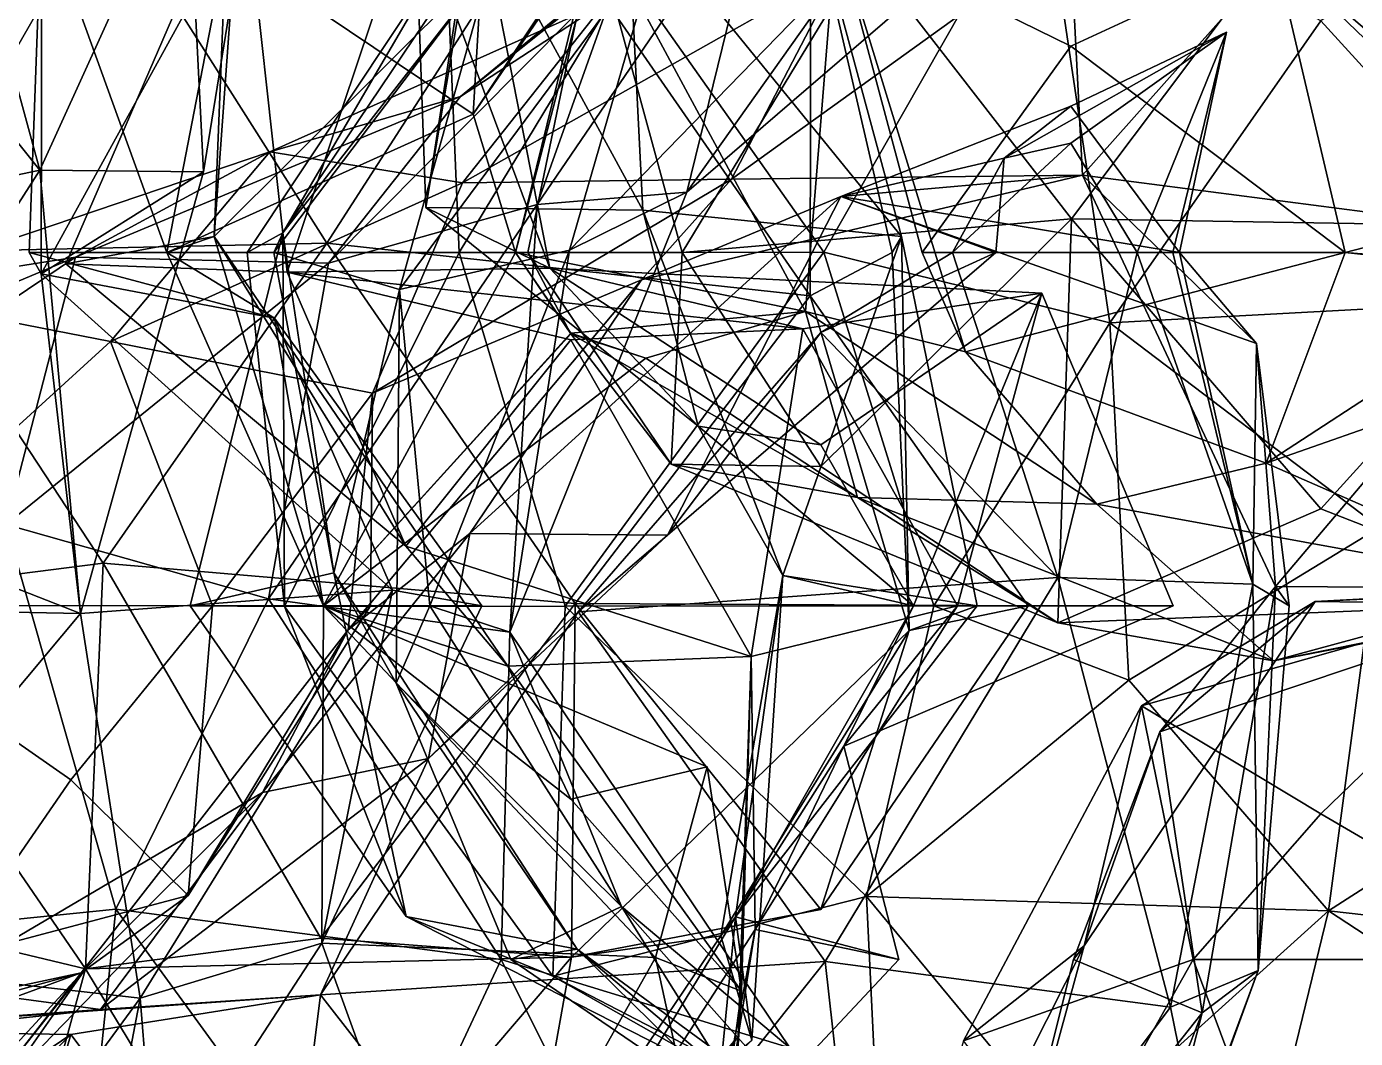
# Model space of a CAD drawing. Extents: x 290034 to 295698, y 4553723 to 4561693.
# Drawn here: x 294088.5 to 294155.5, y 4558582.2 to 4558633.2 of the extents above; entities that cross this region are included whole.
import ezdxf

# ---------------------------------------------------------------- set-up
doc = ezdxf.new("R2010")
doc.units = 0
doc.layers.add('Au_ppm_Pref_-_0_2', color=7, linetype='CONTINUOUS')

msp = doc.modelspace()

# ---------------------------------------------------------------- linework, layer by layer
at = {"layer": 'Au_ppm_Pref_-_0_2'}
for points in [[(294089.207, 4558625.971, 1945.982), (294085.188, 4558640.744, 1946.646), (294096.641, 4558642.314, 1943.936)], [(294097.453, 4558625.893, 1942.159), (294089.207, 4558625.971, 1945.982), (294096.641, 4558642.314, 1943.936)], [(294097.453, 4558625.893, 1942.159), (294096.641, 4558642.314, 1943.936), (294099.673, 4558639.651, 1937.327)], [(294111.904, 4558636.244, 1793.676), (294101.459, 4558622.821, 1787.561), (294114.592, 4558642.344, 1787.54)], [(294101.459, 4558622.821, 1787.561), (294109.699, 4558636.95, 1781.797), (294114.592, 4558642.344, 1787.54)], [(294099.378, 4558641.718, 1912.289), (294090.53, 4558621.261, 1912.195), (294098, 4558622.642, 1918.402)], [(294099.378, 4558641.718, 1912.289), (294101.68, 4558620.839, 1906.539), (294090.53, 4558621.261, 1912.195)], [(294099.378, 4558641.718, 1912.289), (294098, 4558622.642, 1918.402), (294115.062, 4558639.651, 1918.402)], [(294099.378, 4558641.718, 1912.289), (294107.987, 4558639.651, 1905.406), (294101.68, 4558620.839, 1906.539)], [(294153.768, 4558633.5, 1771.969), (294166.504, 4558619.54, 1772.186), (294166.024, 4558641.897, 1774.52)], [(294118.504, 4558636.164, 1824.12), (294124.666, 4558641.396, 1829.737), (294110.411, 4558629.695, 1829.312)], [(294117.746, 4558634.484, 1835.417), (294110.411, 4558629.695, 1829.312), (294124.666, 4558641.396, 1829.737)], [(294121.822, 4558624.871, 1811.494), (294125.811, 4558641.187, 1817.383), (294114.272, 4558624.239, 1817.414)], [(294125.811, 4558641.187, 1817.383), (294118.504, 4558636.164, 1824.12), (294114.272, 4558624.239, 1817.414)], [(294118.82, 4558635.873, 1776.934), (294128.714, 4558621.839, 1773.172), (294139.716, 4558641.158, 1774.892)], [(294140.926, 4558641.333, 1810.944), (294125.811, 4558641.187, 1817.383), (294121.822, 4558624.871, 1811.494)], [(294130.101, 4558636.552, 1805.512), (294140.926, 4558641.333, 1810.944), (294121.822, 4558624.871, 1811.494)], [(294128.714, 4558621.839, 1773.172), (294143.137, 4558618.289, 1772.028), (294139.716, 4558641.158, 1774.892)], [(294143.137, 4558618.289, 1772.028), (294153.768, 4558633.5, 1771.969), (294139.716, 4558641.158, 1774.892)], [(294154.108, 4558639.606, 1852.894), (294178.48, 4558641.385, 1852.868), (294166.335, 4558622.539, 1853.221)], [(294089.207, 4558625.971, 1945.982), (294080.292, 4558637.17, 1947.859), (294085.188, 4558640.744, 1946.646)], [(294141.192, 4558623.519, 1934.699), (294130.776, 4558636.981, 1934.289), (294153.73, 4558640.206, 1935.559)], [(294141.192, 4558623.519, 1934.699), (294153.73, 4558640.206, 1935.559), (294166.635, 4558623.102, 1934.855)], [(294166.635, 4558623.102, 1934.855), (294153.73, 4558640.206, 1935.559), (294179.385, 4558639.516, 1933.748)], [(294081.071, 4558640.169, 1878.012), (294082.107, 4558621.833, 1872.742), (294092.5, 4558639.928, 1872.912)], [(294092.5, 4558639.928, 1872.912), (294082.107, 4558621.833, 1872.742), (294103.672, 4558622.301, 1872.71)], [(294089.322, 4558639.268, 1930.13), (294089.287, 4558620.745, 1936.121), (294099.673, 4558639.651, 1937.327)], [(294097.453, 4558625.893, 1942.159), (294099.673, 4558639.651, 1937.327), (294089.287, 4558620.745, 1936.121)], [(294103.672, 4558622.301, 1872.71), (294114.528, 4558639.168, 1872.666), (294092.5, 4558639.928, 1872.912)], [(294098.591, 4558637.181, 1923.859), (294115.062, 4558639.651, 1918.402), (294098, 4558622.642, 1918.402)], [(294114.921, 4558621.03, 1900.231), (294101.68, 4558620.839, 1906.539), (294107.987, 4558639.651, 1905.406)], [(294114.921, 4558621.03, 1900.231), (294107.987, 4558639.651, 1905.406), (294111.275, 4558639.651, 1899.408)], [(294111.275, 4558639.651, 1899.408), (294108.105, 4558639.651, 1894.645), (294108.665, 4558624.089, 1894.645)], [(294108.105, 4558639.651, 1894.645), (294111.07, 4558639.651, 1889.938), (294108.665, 4558624.089, 1894.645)], [(294114.921, 4558621.03, 1900.231), (294111.275, 4558639.651, 1899.408), (294108.665, 4558624.089, 1894.645)], [(294108.665, 4558624.089, 1894.645), (294111.07, 4558639.651, 1889.938), (294119.605, 4558623.953, 1889.483)], [(294111.048, 4558628.794, 1924.341), (294111.683, 4558639.651, 1924.341), (294117.161, 4558638.019, 1929.68)], [(294111.683, 4558639.651, 1924.341), (294111.048, 4558628.794, 1924.341), (294117.417, 4558638.104, 1918.71)], [(294111.07, 4558639.651, 1889.938), (294118.818, 4558639.651, 1882.181), (294119.605, 4558623.953, 1889.483)], [(294128.073, 4558639.557, 1877.286), (294114.528, 4558639.168, 1872.666), (294128.028, 4558619.642, 1871.873)], [(294119.605, 4558623.953, 1889.483), (294118.818, 4558639.651, 1882.181), (294132.632, 4558622.626, 1883.092)], [(294128.073, 4558639.557, 1877.286), (294132.632, 4558622.626, 1883.092), (294118.818, 4558639.651, 1882.181)], [(294132.162, 4558621.833, 1876.827), (294128.073, 4558639.557, 1877.286), (294128.028, 4558619.642, 1871.873)], [(294128.073, 4558639.557, 1877.286), (294132.162, 4558621.833, 1876.827), (294132.632, 4558622.626, 1883.092)], [(294154.108, 4558639.606, 1852.894), (294141.749, 4558625.721, 1854.639), (294141.13, 4558637.814, 1847.178)], [(294154.108, 4558639.606, 1852.894), (294166.335, 4558622.539, 1853.221), (294141.749, 4558625.721, 1854.639)], [(294151.429, 4558636.977, 1913.471), (294166.367, 4558624.303, 1913.286), (294163.875, 4558640.017, 1919.376)], [(294089.322, 4558639.268, 1930.13), (294088.684, 4558621.833, 1930.281), (294089.287, 4558620.745, 1936.121)], [(294089.322, 4558639.268, 1930.13), (294095.607, 4558621.833, 1926.621), (294088.684, 4558621.833, 1930.281)], [(294089.322, 4558639.268, 1930.13), (294098.591, 4558637.181, 1923.859), (294095.607, 4558621.833, 1926.621)], [(294103.672, 4558622.301, 1872.71), (294128.028, 4558619.642, 1871.873), (294114.528, 4558639.168, 1872.666)], [(294165.879, 4558639.468, 1811.514), (294152.782, 4558636.845, 1805.314), (294171.875, 4558629.622, 1805.555)], [(294107.342, 4558619.961, 1799.044), (294120.444, 4558637.639, 1798.633), (294115.905, 4558621.95, 1805.544)], [(294107.342, 4558619.961, 1799.044), (294111.904, 4558636.244, 1793.676), (294120.444, 4558637.639, 1798.633)], [(294111.048, 4558628.794, 1924.341), (294113.175, 4558621.833, 1923.024), (294117.417, 4558638.104, 1918.71)], [(294111.048, 4558628.794, 1924.341), (294117.161, 4558638.019, 1929.68), (294113.181, 4558621.833, 1925.656)], [(294113.175, 4558621.833, 1923.024), (294127.788, 4558618.858, 1918.233), (294117.417, 4558638.104, 1918.71)], [(294113.811, 4558621.833, 1930.281), (294113.181, 4558621.833, 1925.656), (294117.161, 4558638.019, 1929.68)], [(294113.811, 4558621.833, 1930.281), (294117.161, 4558638.019, 1929.68), (294121.574, 4558621.833, 1933.578)], [(294130.101, 4558636.552, 1805.512), (294115.905, 4558621.95, 1805.544), (294120.444, 4558637.639, 1798.633)], [(294117.161, 4558638.019, 1929.68), (294130.776, 4558636.981, 1934.289), (294121.574, 4558621.833, 1933.578)], [(294127.788, 4558618.858, 1918.233), (294129.343, 4558638.037, 1913.05), (294117.417, 4558638.104, 1918.71)], [(294141.749, 4558625.721, 1854.639), (294124.074, 4558625.525, 1847.699), (294141.13, 4558637.814, 1847.178)], [(294141.13, 4558637.814, 1847.178), (294124.074, 4558625.525, 1847.699), (294129.568, 4558636.115, 1841.014)], [(294127.788, 4558618.858, 1918.233), (294135.853, 4558616.817, 1911.587), (294129.343, 4558638.037, 1913.05)], [(294135.853, 4558616.817, 1911.587), (294133.671, 4558621.833, 1908.928), (294129.343, 4558638.037, 1913.05)], [(294151.429, 4558636.977, 1913.471), (294129.343, 4558638.037, 1913.05), (294141.168, 4558632.224, 1908.999)], [(294129.343, 4558638.037, 1913.05), (294133.671, 4558621.833, 1908.928), (294141.168, 4558632.224, 1908.999)], [(294152.782, 4558636.845, 1805.314), (294166.624, 4558637.698, 1799.184), (294171.875, 4558629.622, 1805.555)], [(294080.292, 4558637.17, 1947.859), (294089.207, 4558625.971, 1945.982), (294064.039, 4558620.633, 1946.992)], [(294095.607, 4558621.833, 1926.621), (294098.591, 4558637.181, 1923.859), (294111.048, 4558628.794, 1924.341)], [(294095.616, 4558621.833, 1922.058), (294111.048, 4558628.794, 1924.341), (294098.591, 4558637.181, 1923.859)], [(294098, 4558622.642, 1918.402), (294095.616, 4558621.833, 1922.058), (294098.591, 4558637.181, 1923.859)], [(294109.699, 4558636.95, 1781.797), (294101.459, 4558622.821, 1787.561), (294099.662, 4558621.833, 1781.797)], [(294110.336, 4558621.833, 1776.674), (294109.699, 4558636.95, 1781.797), (294099.662, 4558621.833, 1781.797)], [(294110.336, 4558621.833, 1776.674), (294118.82, 4558635.873, 1776.934), (294109.699, 4558636.95, 1781.797)], [(294141.192, 4558623.519, 1934.699), (294121.574, 4558621.833, 1933.578), (294130.776, 4558636.981, 1934.289)], [(294151.429, 4558636.977, 1913.471), (294141.168, 4558632.224, 1908.999), (294154.998, 4558621.833, 1907.186)], [(294151.429, 4558636.977, 1913.471), (294164.615, 4558624.311, 1912.463), (294166.367, 4558624.303, 1913.286)], [(294164.615, 4558624.311, 1912.463), (294151.429, 4558636.977, 1913.471), (294154.998, 4558621.833, 1907.186)], [(294107.342, 4558619.961, 1799.044), (294101.003, 4558621.833, 1793.676), (294111.904, 4558636.244, 1793.676)], [(294111.904, 4558636.244, 1793.676), (294101.003, 4558621.833, 1793.676), (294101.459, 4558622.821, 1787.561)], [(294121.822, 4558624.871, 1811.494), (294115.905, 4558621.95, 1805.544), (294130.101, 4558636.552, 1805.512)], [(294103.754, 4558621.284, 1823.221), (294114.272, 4558624.239, 1817.414), (294118.504, 4558636.164, 1824.12)], [(294103.754, 4558621.284, 1823.221), (294118.504, 4558636.164, 1824.12), (294110.411, 4558629.695, 1829.312)], [(294110.336, 4558621.833, 1776.674), (294128.714, 4558621.839, 1773.172), (294118.82, 4558635.873, 1776.934)], [(294129.568, 4558636.115, 1841.014), (294124.074, 4558625.525, 1847.699), (294110.52, 4558625.34, 1842.287)], [(294129.568, 4558636.115, 1841.014), (294110.52, 4558625.34, 1842.287), (294117.746, 4558634.484, 1835.417)], [(294100.801, 4558626.894, 1836.195), (294110.411, 4558629.695, 1829.312), (294117.746, 4558634.484, 1835.417)], [(294110.52, 4558625.34, 1842.287), (294100.801, 4558626.894, 1836.195), (294117.746, 4558634.484, 1835.417)], [(294143.137, 4558618.289, 1772.028), (294166.504, 4558619.54, 1772.186), (294153.768, 4558633.5, 1771.969)], [(294137.81, 4558626.582, 1864.948), (294149.014, 4558632.929, 1864.948), (294141.168, 4558627.34, 1866.784)], [(294149.014, 4558632.929, 1864.948), (294137.81, 4558626.582, 1864.948), (294141.168, 4558629.201, 1862.492)], [(294149.014, 4558632.929, 1864.948), (294144.513, 4558621.833, 1866.525), (294141.168, 4558627.34, 1866.784)], [(294149.014, 4558632.929, 1864.948), (294141.168, 4558629.201, 1862.492), (294146.641, 4558621.833, 1862.368)], [(294149.014, 4558632.929, 1864.948), (294146.304, 4558621.833, 1864.948), (294144.513, 4558621.833, 1866.525)], [(294146.304, 4558621.833, 1864.948), (294149.014, 4558632.929, 1864.948), (294146.641, 4558621.833, 1862.368)], [(294141.168, 4558632.224, 1908.999), (294133.671, 4558621.833, 1908.928), (294154.998, 4558621.833, 1907.186)], [(294103.754, 4558621.284, 1823.221), (294110.411, 4558629.695, 1829.312), (294091.003, 4558621.592, 1829.336)], [(294091.003, 4558621.592, 1829.336), (294110.411, 4558629.695, 1829.312), (294100.801, 4558626.894, 1836.195)], [(294141.168, 4558629.201, 1862.492), (294129.575, 4558624.646, 1859.105), (294146.641, 4558621.833, 1862.368)], [(294137.81, 4558626.582, 1864.948), (294129.575, 4558624.646, 1859.105), (294141.168, 4558629.201, 1862.492)], [(294095.607, 4558621.833, 1926.621), (294111.048, 4558628.794, 1924.341), (294113.181, 4558621.833, 1925.656)], [(294095.616, 4558621.833, 1922.058), (294113.175, 4558621.833, 1923.024), (294111.048, 4558628.794, 1924.341)], [(294079.938, 4558619.842, 1835.024), (294100.801, 4558626.894, 1836.195), (294092.782, 4558617.347, 1840.643)], [(294079.938, 4558619.842, 1835.024), (294091.003, 4558621.592, 1829.336), (294100.801, 4558626.894, 1836.195)], [(294092.782, 4558617.347, 1840.643), (294100.801, 4558626.894, 1836.195), (294110.52, 4558625.34, 1842.287)], [(294135.204, 4558621.833, 1867.76), (294141.168, 4558627.34, 1866.784), (294144.513, 4558621.833, 1866.525)], [(294135.204, 4558621.833, 1867.76), (294137.81, 4558626.582, 1864.948), (294141.168, 4558627.34, 1866.784)], [(294137.384, 4558621.833, 1864.948), (294129.575, 4558624.646, 1859.105), (294137.81, 4558626.582, 1864.948)], [(294135.204, 4558621.833, 1867.76), (294137.384, 4558621.833, 1864.948), (294137.81, 4558626.582, 1864.948)], [(294064.039, 4558620.633, 1946.992), (294089.207, 4558625.971, 1945.982), (294078.172, 4558608.749, 1946.521)], [(294078.172, 4558608.749, 1946.521), (294089.207, 4558625.971, 1945.982), (294091.258, 4558603.639, 1942.376)], [(294097.453, 4558625.893, 1942.159), (294091.258, 4558603.639, 1942.376), (294089.207, 4558625.971, 1945.982)], [(294097.453, 4558625.893, 1942.159), (294089.287, 4558620.745, 1936.121), (294091.258, 4558603.639, 1942.376)], [(294119.54, 4558620.455, 1853.031), (294105.978, 4558614.741, 1845.995), (294124.074, 4558625.525, 1847.699)], [(294124.074, 4558625.525, 1847.699), (294105.978, 4558614.741, 1845.995), (294110.52, 4558625.34, 1842.287)], [(294119.54, 4558620.455, 1853.031), (294141.749, 4558625.721, 1854.639), (294129.575, 4558624.646, 1859.105)], [(294119.54, 4558620.455, 1853.031), (294124.074, 4558625.525, 1847.699), (294141.749, 4558625.721, 1854.639)], [(294129.575, 4558624.646, 1859.105), (294141.749, 4558625.721, 1854.639), (294150.523, 4558617.245, 1859.009)], [(294151.472, 4558605, 1852.85), (294150.523, 4558617.245, 1859.009), (294141.749, 4558625.721, 1854.639)], [(294151.472, 4558605, 1852.85), (294141.749, 4558625.721, 1854.639), (294166.335, 4558622.539, 1853.221)], [(294105.978, 4558614.741, 1845.995), (294092.782, 4558617.347, 1840.643), (294110.52, 4558625.34, 1842.287)], [(294121.822, 4558624.871, 1811.494), (294114.272, 4558624.239, 1817.414), (294112.896, 4558602.697, 1810.895)], [(294121.822, 4558624.871, 1811.494), (294112.896, 4558602.697, 1810.895), (294115.905, 4558621.95, 1805.544)], [(294112.896, 4558602.697, 1810.895), (294114.272, 4558624.239, 1817.414), (294100.74, 4558604.376, 1816.403)], [(294100.74, 4558604.376, 1816.403), (294114.272, 4558624.239, 1817.414), (294103.754, 4558621.284, 1823.221)], [(294110.884, 4558607.658, 1860.188), (294129.575, 4558624.646, 1859.105), (294120.839, 4558607.587, 1864.948)], [(294129.575, 4558624.646, 1859.105), (294110.884, 4558607.658, 1860.188), (294119.54, 4558620.455, 1853.031)], [(294120.839, 4558607.587, 1864.948), (294129.575, 4558624.646, 1859.105), (294137.384, 4558621.833, 1864.948)], [(294129.575, 4558624.646, 1859.105), (294150.523, 4558617.245, 1859.009), (294146.641, 4558621.833, 1862.368)], [(294164.615, 4558624.311, 1912.463), (294154.998, 4558621.833, 1907.186), (294167.283, 4558620.842, 1912.091)], [(294114.921, 4558621.03, 1900.231), (294108.665, 4558624.089, 1894.645), (294122.38, 4558613.081, 1894.645)], [(294122.38, 4558613.081, 1894.645), (294108.665, 4558624.089, 1894.645), (294119.605, 4558623.953, 1889.483)], [(294119.605, 4558623.953, 1889.483), (294132.632, 4558622.626, 1883.092), (294126.647, 4558605.552, 1888.531)], [(294126.647, 4558605.552, 1888.531), (294122.38, 4558613.081, 1894.645), (294119.605, 4558623.953, 1889.483)], [(294141.192, 4558623.519, 1934.699), (294128.569, 4558611.04, 1933.878), (294121.574, 4558621.833, 1933.578)], [(294141.192, 4558623.519, 1934.699), (294140.517, 4558603.158, 1930.661), (294128.569, 4558611.04, 1933.878)], [(294141.192, 4558623.519, 1934.699), (294153.768, 4558608.904, 1934.59), (294140.517, 4558603.158, 1930.661)], [(294141.192, 4558623.519, 1934.699), (294166.635, 4558623.102, 1934.855), (294153.768, 4558608.904, 1934.59)], [(294104.024, 4558605.69, 1793.244), (294096.789, 4558604.015, 1787.737), (294101.459, 4558622.821, 1787.561)], [(294096.789, 4558604.015, 1787.737), (294101.537, 4558603.991, 1781.605), (294101.459, 4558622.821, 1787.561)], [(294101.459, 4558622.821, 1787.561), (294101.537, 4558603.991, 1781.605), (294099.662, 4558621.833, 1781.797)], [(294101.459, 4558622.821, 1787.561), (294101.003, 4558621.833, 1793.676), (294104.024, 4558605.69, 1793.244)], [(294165.885, 4558604.176, 1930.202), (294153.768, 4558608.904, 1934.59), (294166.635, 4558623.102, 1934.855)], [(294103.672, 4558622.301, 1872.71), (294082.107, 4558621.833, 1872.742), (294092.404, 4558606.176, 1872.377)], [(294107.66, 4558607.025, 1913.393), (294098, 4558622.642, 1918.402), (294090.53, 4558621.261, 1912.195)], [(294103.672, 4558622.301, 1872.71), (294092.404, 4558606.176, 1872.377), (294116.187, 4558604.132, 1871.083)], [(294095.616, 4558621.833, 1922.058), (294098, 4558622.642, 1918.402), (294103.516, 4558604.026, 1924.365)], [(294098, 4558622.642, 1918.402), (294112.789, 4558600.973, 1917.793), (294103.516, 4558604.026, 1924.365)], [(294098, 4558622.642, 1918.402), (294107.66, 4558607.025, 1913.393), (294112.789, 4558600.973, 1917.793)], [(294116.187, 4558604.132, 1871.083), (294128.028, 4558619.642, 1871.873), (294103.672, 4558622.301, 1872.71)], [(294126.647, 4558605.552, 1888.531), (294132.632, 4558622.626, 1883.092), (294136.44, 4558604.015, 1882.766)], [(294133.021, 4558602.784, 1877.73), (294132.632, 4558622.626, 1883.092), (294132.162, 4558621.833, 1876.827)], [(294136.44, 4558604.015, 1882.766), (294132.632, 4558622.626, 1883.092), (294133.021, 4558602.784, 1877.73)], [(294167.175, 4558604.889, 1846.924), (294151.472, 4558605, 1852.85), (294166.335, 4558622.539, 1853.221)], [(294079.938, 4558619.842, 1835.024), (294071.528, 4558613.411, 1829.312), (294091.003, 4558621.592, 1829.336)], [(294091.003, 4558621.592, 1829.336), (294071.528, 4558613.411, 1829.312), (294078.172, 4558612.954, 1826.332)], [(294091.003, 4558621.592, 1829.336), (294078.172, 4558612.954, 1826.332), (294087.513, 4558608.118, 1821.807)], [(294078.68, 4558604.419, 1877.016), (294092.404, 4558606.176, 1872.377), (294082.107, 4558621.833, 1872.742)], [(294087.513, 4558608.118, 1821.807), (294103.754, 4558621.284, 1823.221), (294091.003, 4558621.592, 1829.336)], [(294089.287, 4558620.745, 1936.121), (294088.684, 4558621.833, 1930.281), (294101.032, 4558618.526, 1930.281)], [(294088.684, 4558621.833, 1930.281), (294095.607, 4558621.833, 1926.621), (294101.032, 4558618.526, 1930.281)], [(294095.607, 4558621.833, 1926.621), (294103.516, 4558604.026, 1924.365), (294101.032, 4558618.526, 1930.281)], [(294095.607, 4558621.833, 1926.621), (294113.181, 4558621.833, 1925.656), (294103.516, 4558604.026, 1924.365)], [(294095.616, 4558621.833, 1922.058), (294103.516, 4558604.026, 1924.365), (294113.175, 4558621.833, 1923.024)], [(294099.662, 4558621.833, 1781.797), (294101.537, 4558603.991, 1781.605), (294110.336, 4558621.833, 1776.674)], [(294107.342, 4558619.961, 1799.044), (294104.024, 4558605.69, 1793.244), (294101.003, 4558621.833, 1793.676)], [(294101.537, 4558603.991, 1781.605), (294115.692, 4558604.004, 1775.71), (294110.336, 4558621.833, 1776.674)], [(294113.181, 4558621.833, 1925.656), (294115.97, 4558617.723, 1925.711), (294103.516, 4558604.026, 1924.365)], [(294113.175, 4558621.833, 1923.024), (294103.516, 4558604.026, 1924.365), (294115.97, 4558617.765, 1922.985)], [(294108.871, 4558604.015, 1804.451), (294107.342, 4558619.961, 1799.044), (294115.905, 4558621.95, 1805.544)], [(294108.871, 4558604.015, 1804.451), (294115.905, 4558621.95, 1805.544), (294112.896, 4558602.697, 1810.895)], [(294110.336, 4558621.833, 1776.674), (294115.692, 4558604.004, 1775.71), (294128.714, 4558621.839, 1773.172)], [(294115.97, 4558617.765, 1922.985), (294127.788, 4558618.858, 1918.233), (294113.175, 4558621.833, 1923.024)], [(294113.811, 4558621.833, 1930.281), (294115.97, 4558617.723, 1925.711), (294113.181, 4558621.833, 1925.656)], [(294113.811, 4558621.833, 1930.281), (294121.574, 4558621.833, 1933.578), (294121.027, 4558611.167, 1930.281)], [(294113.811, 4558621.833, 1930.281), (294121.027, 4558611.167, 1930.281), (294115.97, 4558617.723, 1925.711)], [(294134.267, 4558604.015, 1772.605), (294128.714, 4558621.839, 1773.172), (294115.692, 4558604.004, 1775.71)], [(294128.569, 4558617.788, 1869.539), (294120.839, 4558607.587, 1864.948), (294137.384, 4558621.833, 1864.948)], [(294121.027, 4558611.167, 1930.281), (294121.574, 4558621.833, 1933.578), (294128.569, 4558611.04, 1933.878)], [(294128.028, 4558619.642, 1871.873), (294133.021, 4558602.784, 1877.73), (294132.162, 4558621.833, 1876.827)], [(294128.569, 4558617.788, 1869.539), (294135.204, 4558621.833, 1867.76), (294140.512, 4558605.451, 1869.424)], [(294128.569, 4558617.788, 1869.539), (294137.384, 4558621.833, 1864.948), (294135.204, 4558621.833, 1867.76)], [(294134.267, 4558604.015, 1772.605), (294143.137, 4558618.289, 1772.028), (294128.714, 4558621.839, 1773.172)], [(294154.998, 4558621.833, 1907.186), (294133.671, 4558621.833, 1908.928), (294135.853, 4558616.817, 1911.587)], [(294135.204, 4558621.833, 1867.76), (294144.513, 4558621.833, 1866.525), (294140.512, 4558605.451, 1869.424)], [(294151.017, 4558611.215, 1913.566), (294154.998, 4558621.833, 1907.186), (294135.853, 4558616.817, 1911.587)], [(294140.512, 4558605.451, 1869.424), (294144.513, 4558621.833, 1866.525), (294150.344, 4558605.111, 1864.706)], [(294150.344, 4558605.111, 1864.706), (294144.513, 4558621.833, 1866.525), (294146.304, 4558621.833, 1864.948)], [(294150.344, 4558605.111, 1864.706), (294146.304, 4558621.833, 1864.948), (294146.641, 4558621.833, 1862.368)], [(294146.641, 4558621.833, 1862.368), (294150.523, 4558617.245, 1859.009), (294150.344, 4558605.111, 1864.706)], [(294154.998, 4558621.833, 1907.186), (294151.017, 4558611.215, 1913.566), (294165.554, 4558620.684, 1912.463)], [(294167.283, 4558620.842, 1912.091), (294154.998, 4558621.833, 1907.186), (294165.554, 4558620.684, 1912.463)], [(294087.513, 4558608.118, 1821.807), (294100.74, 4558604.376, 1816.403), (294103.754, 4558621.284, 1823.221)], [(294107.66, 4558607.025, 1913.393), (294090.53, 4558621.261, 1912.195), (294101.68, 4558620.839, 1906.539)], [(294114.921, 4558621.03, 1900.231), (294127.654, 4558617.977, 1905.669), (294101.68, 4558620.839, 1906.539)], [(294115.97, 4558617.424, 1910.993), (294107.66, 4558607.025, 1913.393), (294101.68, 4558620.839, 1906.539)], [(294115.97, 4558617.424, 1910.993), (294101.68, 4558620.839, 1906.539), (294127.654, 4558617.977, 1905.669)], [(294114.921, 4558621.03, 1900.231), (294139.71, 4558619.77, 1900.584), (294127.654, 4558617.977, 1905.669)], [(294114.921, 4558621.03, 1900.231), (294122.38, 4558613.081, 1894.645), (294128.569, 4558612.142, 1897.875)], [(294114.921, 4558621.03, 1900.231), (294128.569, 4558612.142, 1897.875), (294139.71, 4558619.77, 1900.584)], [(294106.98, 4558604.816, 1936.504), (294091.258, 4558603.639, 1942.376), (294089.287, 4558620.745, 1936.121)], [(294089.287, 4558620.745, 1936.121), (294101.032, 4558618.526, 1930.281), (294106.98, 4558604.816, 1936.504)], [(294110.884, 4558607.658, 1860.188), (294104.744, 4558602.811, 1852.894), (294119.54, 4558620.455, 1853.031)], [(294119.54, 4558620.455, 1853.031), (294104.744, 4558602.811, 1852.894), (294105.978, 4558614.741, 1845.995)], [(294151.017, 4558611.215, 1913.566), (294166.367, 4558616.592, 1914.209), (294165.554, 4558620.684, 1912.463)], [(294079.938, 4558619.842, 1835.024), (294092.782, 4558617.347, 1840.643), (294078.175, 4558604.036, 1841.189)], [(294107.342, 4558619.961, 1799.044), (294107.164, 4558600.122, 1799.615), (294104.024, 4558605.69, 1793.244)], [(294107.164, 4558600.122, 1799.615), (294107.342, 4558619.961, 1799.044), (294108.871, 4558604.015, 1804.451)], [(294116.187, 4558604.132, 1871.083), (294139.019, 4558604.015, 1871.901), (294128.028, 4558619.642, 1871.873)], [(294127.654, 4558617.977, 1905.669), (294139.71, 4558619.77, 1900.584), (294135.453, 4558604.015, 1905.252)], [(294133.021, 4558602.784, 1877.73), (294128.028, 4558619.642, 1871.873), (294139.019, 4558604.015, 1871.901)], [(294139.71, 4558619.77, 1900.584), (294128.569, 4558612.142, 1897.875), (294133.242, 4558604.015, 1895.992)], [(294146.319, 4558604.015, 1900.584), (294139.71, 4558619.77, 1900.584), (294133.242, 4558604.015, 1895.992)], [(294139.71, 4558619.77, 1900.584), (294146.319, 4558604.015, 1900.584), (294135.453, 4558604.015, 1905.252)], [(294156.719, 4558607.975, 1772.63), (294166.504, 4558619.54, 1772.186), (294143.137, 4558618.289, 1772.028)], [(294119.742, 4558616.499, 1924.341), (294127.788, 4558618.858, 1918.233), (294115.97, 4558617.765, 1922.985)], [(294127.788, 4558618.858, 1918.233), (294119.742, 4558616.499, 1924.341), (294130.419, 4558609.481, 1925.291)], [(294142.48, 4558609.151, 1918.017), (294127.788, 4558618.858, 1918.233), (294130.419, 4558609.481, 1925.291)], [(294135.853, 4558616.817, 1911.587), (294127.788, 4558618.858, 1918.233), (294142.48, 4558609.151, 1918.017)], [(294101.032, 4558618.526, 1930.281), (294111.494, 4558604.015, 1930.281), (294106.98, 4558604.816, 1936.504)], [(294101.032, 4558618.526, 1930.281), (294103.516, 4558604.026, 1924.365), (294111.494, 4558604.015, 1930.281)], [(294143.137, 4558618.289, 1772.028), (294134.267, 4558604.015, 1772.605), (294144.081, 4558600.281, 1773.24)], [(294143.137, 4558618.289, 1772.028), (294144.081, 4558600.281, 1773.24), (294156.719, 4558607.975, 1772.63)], [(294115.97, 4558617.765, 1922.985), (294103.516, 4558604.026, 1924.365), (294119.742, 4558616.499, 1924.341)], [(294119.742, 4558616.499, 1924.341), (294103.516, 4558604.026, 1924.365), (294115.97, 4558617.723, 1925.711)], [(294115.97, 4558617.424, 1910.993), (294125.057, 4558601.458, 1911.659), (294107.66, 4558607.025, 1913.393)], [(294115.97, 4558617.424, 1910.993), (294127.654, 4558617.977, 1905.669), (294125.057, 4558601.458, 1911.659)], [(294115.97, 4558617.723, 1925.711), (294121.027, 4558611.167, 1930.281), (294130.419, 4558609.481, 1925.291)], [(294115.97, 4558617.723, 1925.711), (294130.419, 4558609.481, 1925.291), (294119.742, 4558616.499, 1924.341)], [(294116.343, 4558603.725, 1870.615), (294128.569, 4558617.788, 1869.539), (294140.512, 4558605.451, 1869.424)], [(294116.343, 4558603.725, 1870.615), (294120.839, 4558607.587, 1864.948), (294128.569, 4558617.788, 1869.539)], [(294127.654, 4558617.977, 1905.669), (294135.453, 4558604.015, 1905.252), (294125.057, 4558601.458, 1911.659)], [(294097.919, 4558604.015, 1843.76), (294078.175, 4558604.036, 1841.189), (294092.782, 4558617.347, 1840.643)], [(294097.919, 4558604.015, 1843.76), (294092.782, 4558617.347, 1840.643), (294105.978, 4558614.741, 1845.995)], [(294151.017, 4558611.215, 1913.566), (294135.853, 4558616.817, 1911.587), (294142.48, 4558609.151, 1918.017)], [(294150.523, 4558617.245, 1859.009), (294152.174, 4558604.015, 1859.009), (294150.344, 4558605.111, 1864.706)], [(294152.174, 4558604.015, 1859.009), (294150.523, 4558617.245, 1859.009), (294151.472, 4558605, 1852.85)], [(294151.017, 4558611.215, 1913.566), (294165.182, 4558604.989, 1918.932), (294166.367, 4558616.592, 1914.209)], [(294105.882, 4558604.015, 1847.13), (294097.919, 4558604.015, 1843.76), (294105.978, 4558614.741, 1845.995)], [(294104.744, 4558602.811, 1852.894), (294105.882, 4558604.015, 1847.13), (294105.978, 4558614.741, 1845.995)], [(294133.242, 4558604.015, 1895.992), (294128.569, 4558612.142, 1897.875), (294122.38, 4558613.081, 1894.645)], [(294133.242, 4558604.015, 1895.992), (294122.38, 4558613.081, 1894.645), (294126.647, 4558605.552, 1888.531)], [(294121.027, 4558611.167, 1930.281), (294128.569, 4558611.04, 1933.878), (294140.517, 4558603.158, 1930.661)], [(294121.027, 4558611.167, 1930.281), (294140.517, 4558603.158, 1930.661), (294130.419, 4558609.481, 1925.291)], [(294142.48, 4558609.151, 1918.017), (294165.182, 4558604.989, 1918.932), (294151.017, 4558611.215, 1913.566)], [(294140.517, 4558603.158, 1930.661), (294151.371, 4558601.25, 1923.943), (294130.419, 4558609.481, 1925.291)], [(294130.419, 4558609.481, 1925.291), (294151.371, 4558601.25, 1923.943), (294142.48, 4558609.151, 1918.017)], [(294071.587, 4558604.015, 1944.994), (294078.172, 4558608.749, 1946.521), (294091.258, 4558603.639, 1942.376)], [(294165.885, 4558604.176, 1930.202), (294140.517, 4558603.158, 1930.661), (294153.768, 4558608.904, 1934.59)], [(294165.182, 4558604.989, 1918.932), (294142.48, 4558609.151, 1918.017), (294151.371, 4558601.25, 1923.943)], [(294087.513, 4558608.118, 1821.807), (294074.021, 4558586.8, 1821.608), (294093.041, 4558588.725, 1818.246)], [(294093.041, 4558588.725, 1818.246), (294100.74, 4558604.376, 1816.403), (294087.513, 4558608.118, 1821.807)], [(294108.806, 4558596.328, 1864.948), (294100.432, 4558594.607, 1860.427), (294110.884, 4558607.658, 1860.188)], [(294104.744, 4558602.811, 1852.894), (294110.884, 4558607.658, 1860.188), (294100.432, 4558594.607, 1860.427)], [(294108.806, 4558596.328, 1864.948), (294110.884, 4558607.658, 1860.188), (294120.839, 4558607.587, 1864.948)], [(294116.343, 4558603.725, 1870.615), (294108.806, 4558596.328, 1864.948), (294120.839, 4558607.587, 1864.948)], [(294154.158, 4558588.648, 1776.534), (294156.719, 4558607.975, 1772.63), (294144.081, 4558600.281, 1773.24)], [(294154.158, 4558588.648, 1776.534), (294166.367, 4558596.486, 1773.349), (294156.719, 4558607.975, 1772.63)], [(294112.789, 4558600.973, 1917.793), (294107.66, 4558607.025, 1913.393), (294125.057, 4558601.458, 1911.659)], [(294091.514, 4558585.724, 1877.882), (294092.404, 4558606.176, 1872.377), (294078.68, 4558604.419, 1877.016)], [(294091.514, 4558585.724, 1877.882), (294103.371, 4558587.264, 1871.243), (294092.404, 4558606.176, 1872.377)], [(294103.371, 4558587.264, 1871.243), (294116.187, 4558604.132, 1871.083), (294092.404, 4558606.176, 1872.377)], [(294104.024, 4558605.69, 1793.244), (294107.667, 4558588.364, 1787.737), (294096.789, 4558604.015, 1787.737)], [(294116.298, 4558586.71, 1793.701), (294104.024, 4558605.69, 1793.244), (294107.164, 4558600.122, 1799.615)], [(294116.298, 4558586.71, 1793.701), (294107.667, 4558588.364, 1787.737), (294104.024, 4558605.69, 1793.244)], [(294128.783, 4558586.09, 1870.149), (294116.343, 4558603.725, 1870.615), (294140.512, 4558605.451, 1869.424)], [(294123.537, 4558587.381, 1883.411), (294126.647, 4558605.552, 1888.531), (294136.44, 4558604.015, 1882.766)], [(294123.537, 4558587.381, 1883.411), (294125.093, 4558582.134, 1888.705), (294126.647, 4558605.552, 1888.531)], [(294124.276, 4558588.35, 1894.44), (294133.242, 4558604.015, 1895.992), (294126.647, 4558605.552, 1888.531)], [(294124.276, 4558588.35, 1894.44), (294126.647, 4558605.552, 1888.531), (294125.093, 4558582.134, 1888.705)], [(294128.783, 4558586.09, 1870.149), (294140.512, 4558605.451, 1869.424), (294146.195, 4558583.79, 1866.639)], [(294140.512, 4558605.451, 1869.424), (294150.344, 4558605.111, 1864.706), (294146.195, 4558583.79, 1866.639)], [(294151.371, 4558601.25, 1923.943), (294165.885, 4558604.176, 1930.202), (294175.293, 4558605.87, 1924.646)], [(294151.371, 4558601.25, 1923.943), (294175.293, 4558605.87, 1924.646), (294165.182, 4558604.989, 1918.932)], [(294091.258, 4558603.639, 1942.376), (294106.98, 4558604.816, 1936.504), (294094.267, 4558584.24, 1936.425)], [(294103.416, 4558587.011, 1929.983), (294094.267, 4558584.24, 1936.425), (294106.98, 4558604.816, 1936.504)], [(294103.416, 4558587.011, 1929.983), (294106.98, 4558604.816, 1936.504), (294111.494, 4558604.015, 1930.281)], [(294144.723, 4558598.987, 1835.251), (294153.478, 4558604.239, 1841.18), (294165.483, 4558604.872, 1835.118)], [(294153.768, 4558593.542, 1832.803), (294144.723, 4558598.987, 1835.251), (294165.483, 4558604.872, 1835.118)], [(294167.175, 4558604.889, 1846.924), (294145.653, 4558597.672, 1847.13), (294151.472, 4558605, 1852.85)], [(294151.472, 4558605, 1852.85), (294145.653, 4558597.672, 1847.13), (294147.781, 4558583.505, 1852.145)], [(294167.175, 4558604.889, 1846.924), (294153.478, 4558604.239, 1841.18), (294145.653, 4558597.672, 1847.13)], [(294150.602, 4558585.634, 1858.968), (294146.195, 4558583.79, 1866.639), (294150.344, 4558605.111, 1864.706)], [(294150.602, 4558585.634, 1858.968), (294151.472, 4558605, 1852.85), (294147.781, 4558583.505, 1852.145)], [(294150.602, 4558585.634, 1858.968), (294150.344, 4558605.111, 1864.706), (294152.174, 4558604.015, 1859.009)], [(294150.602, 4558585.634, 1858.968), (294152.174, 4558604.015, 1859.009), (294151.472, 4558605, 1852.85)], [(294167.175, 4558604.889, 1846.924), (294178.295, 4558603.909, 1841.218), (294153.478, 4558604.239, 1841.18)], [(294165.483, 4558604.872, 1835.118), (294153.478, 4558604.239, 1841.18), (294178.295, 4558603.909, 1841.218)], [(294153.768, 4558593.542, 1832.803), (294165.483, 4558604.872, 1835.118), (294166.331, 4558586.194, 1829.283)], [(294084.53, 4558586.197, 1844.133), (294078.175, 4558604.036, 1841.189), (294090.771, 4558595.247, 1844.207)], [(294097.919, 4558604.015, 1843.76), (294090.771, 4558595.247, 1844.207), (294078.175, 4558604.036, 1841.189)], [(294091.514, 4558585.724, 1877.882), (294078.68, 4558604.419, 1877.016), (294082.101, 4558587.978, 1883.098)], [(294112.462, 4558586.197, 1812.957), (294100.74, 4558604.376, 1816.403), (294093.041, 4558588.725, 1818.246)], [(294112.896, 4558602.697, 1810.895), (294100.74, 4558604.376, 1816.403), (294112.462, 4558586.197, 1812.957)], [(294103.371, 4558587.264, 1871.243), (294115.999, 4558586.31, 1876.839), (294116.187, 4558604.132, 1871.083)], [(294103.416, 4558587.011, 1929.983), (294103.516, 4558604.026, 1924.365), (294120.245, 4558586.289, 1926.327)], [(294103.416, 4558587.011, 1929.983), (294111.494, 4558604.015, 1930.281), (294103.516, 4558604.026, 1924.365)], [(294120.245, 4558586.289, 1926.327), (294103.516, 4558604.026, 1924.365), (294122.833, 4558595.903, 1924.341)], [(294103.516, 4558604.026, 1924.365), (294112.789, 4558600.973, 1917.793), (294115.97, 4558594.271, 1921.65)], [(294122.833, 4558595.903, 1924.341), (294103.516, 4558604.026, 1924.365), (294115.97, 4558594.271, 1921.65)], [(294115.999, 4558586.31, 1876.839), (294128.569, 4558588.716, 1871.727), (294116.187, 4558604.132, 1871.083)], [(294128.569, 4558588.716, 1871.727), (294139.019, 4558604.015, 1871.901), (294116.187, 4558604.132, 1871.083)], [(294151.371, 4558601.25, 1923.943), (294140.517, 4558603.158, 1930.661), (294165.885, 4558604.176, 1930.202)], [(294144.723, 4558598.987, 1835.251), (294141.837, 4558586.891, 1841.206), (294153.478, 4558604.239, 1841.18)], [(294145.653, 4558597.672, 1847.13), (294153.478, 4558604.239, 1841.18), (294141.837, 4558586.891, 1841.206)], [(294076.707, 4558586.236, 1941.431), (294071.587, 4558604.015, 1944.994), (294091.258, 4558603.639, 1942.376)], [(294094.267, 4558584.24, 1936.425), (294076.707, 4558586.236, 1941.431), (294091.258, 4558603.639, 1942.376)], [(294096.691, 4558589.414, 1847.13), (294090.771, 4558595.247, 1844.207), (294097.919, 4558604.015, 1843.76)], [(294104.744, 4558602.811, 1852.894), (294096.691, 4558589.414, 1847.13), (294105.882, 4558604.015, 1847.13)], [(294096.691, 4558589.414, 1847.13), (294097.919, 4558604.015, 1843.76), (294105.882, 4558604.015, 1847.13)], [(294096.789, 4558604.015, 1787.737), (294107.667, 4558588.364, 1787.737), (294101.537, 4558603.991, 1781.605)], [(294101.537, 4558603.991, 1781.605), (294115.067, 4558585.356, 1781.598), (294115.692, 4558604.004, 1775.71)], [(294107.667, 4558588.364, 1787.737), (294115.067, 4558585.356, 1781.598), (294101.537, 4558603.991, 1781.605)], [(294108.806, 4558596.328, 1864.948), (294116.343, 4558603.725, 1870.615), (294103.351, 4558584.421, 1870.305)], [(294128.783, 4558586.09, 1870.149), (294103.351, 4558584.421, 1870.305), (294116.343, 4558603.725, 1870.615)], [(294118.521, 4558588.868, 1804.709), (294107.164, 4558600.122, 1799.615), (294108.871, 4558604.015, 1804.451)], [(294118.521, 4558588.868, 1804.709), (294108.871, 4558604.015, 1804.451), (294112.896, 4558602.697, 1810.895)], [(294115.692, 4558604.004, 1775.71), (294115.067, 4558585.356, 1781.598), (294130.878, 4558589.362, 1776.492)], [(294130.878, 4558589.362, 1776.492), (294134.267, 4558604.015, 1772.605), (294115.692, 4558604.004, 1775.71)], [(294123.537, 4558587.381, 1883.411), (294136.44, 4558604.015, 1882.766), (294133.021, 4558602.784, 1877.73)], [(294124.276, 4558588.35, 1894.44), (294129.732, 4558596.943, 1900.556), (294133.242, 4558604.015, 1895.992)], [(294135.453, 4558604.015, 1905.252), (294125.258, 4558587.711, 1906.763), (294125.057, 4558601.458, 1911.659)], [(294129.732, 4558596.943, 1900.556), (294125.258, 4558587.711, 1906.763), (294135.453, 4558604.015, 1905.252)], [(294128.569, 4558588.716, 1871.727), (294133.021, 4558602.784, 1877.73), (294139.019, 4558604.015, 1871.901)], [(294146.319, 4558604.015, 1900.584), (294129.732, 4558596.943, 1900.556), (294135.453, 4558604.015, 1905.252)], [(294129.732, 4558596.943, 1900.556), (294146.319, 4558604.015, 1900.584), (294133.242, 4558604.015, 1895.992)], [(294130.878, 4558589.362, 1776.492), (294144.081, 4558600.281, 1773.24), (294134.267, 4558604.015, 1772.605)], [(294100.432, 4558594.607, 1860.427), (294091.302, 4558585.53, 1852.981), (294104.744, 4558602.811, 1852.894)], [(294104.744, 4558602.811, 1852.894), (294091.302, 4558585.53, 1852.981), (294096.691, 4558589.414, 1847.13)], [(294127.001, 4558581.74, 1810.499), (294112.896, 4558602.697, 1810.895), (294112.462, 4558586.197, 1812.957)], [(294118.521, 4558588.868, 1804.709), (294112.896, 4558602.697, 1810.895), (294127.001, 4558581.74, 1810.499)], [(294123.537, 4558587.381, 1883.411), (294133.021, 4558602.784, 1877.73), (294115.999, 4558586.31, 1876.839)], [(294115.999, 4558586.31, 1876.839), (294133.021, 4558602.784, 1877.73), (294128.569, 4558588.716, 1871.727)], [(294125.057, 4558601.458, 1911.659), (294124.57, 4558584.596, 1918.715), (294112.789, 4558600.973, 1917.793)], [(294125.057, 4558601.458, 1911.659), (294124.406, 4558582.319, 1912.463), (294124.57, 4558584.596, 1918.715)], [(294125.057, 4558601.458, 1911.659), (294125.258, 4558587.711, 1906.763), (294124.406, 4558582.319, 1912.463)], [(294115.97, 4558594.271, 1921.65), (294112.789, 4558600.973, 1917.793), (294124.57, 4558584.596, 1918.715)], [(294118.521, 4558588.868, 1804.709), (294112.954, 4558586.197, 1799.615), (294107.164, 4558600.122, 1799.615)], [(294116.298, 4558586.71, 1793.701), (294107.164, 4558600.122, 1799.615), (294112.954, 4558586.197, 1799.615)], [(294130.878, 4558589.362, 1776.492), (294154.158, 4558588.648, 1776.534), (294144.081, 4558600.281, 1773.24)], [(294135.752, 4558582.089, 1835.251), (294141.837, 4558586.891, 1841.206), (294144.723, 4558598.987, 1835.251)], [(294144.723, 4558598.987, 1835.251), (294147.33, 4558586.197, 1832.217), (294135.752, 4558582.089, 1835.251)], [(294144.723, 4558598.987, 1835.251), (294153.768, 4558593.542, 1832.803), (294147.33, 4558586.197, 1832.217)], [(294145.653, 4558597.672, 1847.13), (294141.301, 4558586.197, 1847.13), (294147.781, 4558583.505, 1852.145)], [(294145.653, 4558597.672, 1847.13), (294141.837, 4558586.891, 1841.206), (294141.301, 4558586.197, 1847.13)], [(294132.507, 4558586.197, 1900.584), (294129.732, 4558596.943, 1900.556), (294124.276, 4558588.35, 1894.44)], [(294125.258, 4558587.711, 1906.763), (294129.732, 4558596.943, 1900.556), (294132.507, 4558586.197, 1900.584)], [(294092.265, 4558583.668, 1864.647), (294108.806, 4558596.328, 1864.948), (294103.351, 4558584.421, 1870.305)], [(294100.432, 4558594.607, 1860.427), (294108.806, 4558596.328, 1864.948), (294092.265, 4558583.668, 1864.647)], [(294154.158, 4558588.648, 1776.534), (294178.636, 4558585.877, 1775.678), (294166.367, 4558596.486, 1773.349)], [(294122.833, 4558595.903, 1924.341), (294115.97, 4558594.271, 1921.65), (294124.57, 4558584.596, 1918.715)], [(294122.833, 4558595.903, 1924.341), (294124.57, 4558584.596, 1918.715), (294120.245, 4558586.289, 1926.327)], [(294084.53, 4558586.197, 1844.133), (294090.771, 4558595.247, 1844.207), (294096.691, 4558589.414, 1847.13)], [(294079.525, 4558582.3, 1858.928), (294100.432, 4558594.607, 1860.427), (294092.265, 4558583.668, 1864.647)], [(294079.525, 4558582.3, 1858.928), (294091.302, 4558585.53, 1852.981), (294100.432, 4558594.607, 1860.427)], [(294147.33, 4558586.197, 1832.217), (294153.768, 4558593.542, 1832.803), (294166.331, 4558586.194, 1829.283)], [(294084.663, 4558577.017, 1847.13), (294084.53, 4558586.197, 1844.133), (294096.691, 4558589.414, 1847.13)], [(294084.663, 4558577.017, 1847.13), (294096.691, 4558589.414, 1847.13), (294091.302, 4558585.53, 1852.981)], [(294130.878, 4558589.362, 1776.492), (294115.067, 4558585.356, 1781.598), (294131.474, 4558576.862, 1783.256)], [(294130.878, 4558589.362, 1776.492), (294131.474, 4558576.862, 1783.256), (294141.168, 4558576.916, 1778.704)], [(294130.878, 4558589.362, 1776.492), (294141.168, 4558576.916, 1778.704), (294154.158, 4558588.648, 1776.534)], [(294093.041, 4558588.725, 1818.246), (294074.021, 4558586.8, 1821.608), (294090.918, 4558568.017, 1823.073)], [(294093.041, 4558588.725, 1818.246), (294090.918, 4558568.017, 1823.073), (294105.57, 4558571.508, 1818.093)], [(294112.462, 4558586.197, 1812.957), (294093.041, 4558588.725, 1818.246), (294105.57, 4558571.508, 1818.093)], [(294118.521, 4558588.868, 1804.709), (294125.591, 4558577.581, 1798.147), (294112.954, 4558586.197, 1799.615)], [(294118.521, 4558588.868, 1804.709), (294127.001, 4558581.74, 1810.499), (294130.785, 4558575.06, 1804.372)], [(294118.521, 4558588.868, 1804.709), (294130.785, 4558575.06, 1804.372), (294125.591, 4558577.581, 1798.147)], [(294150.687, 4558574.453, 1782.37), (294154.158, 4558588.648, 1776.534), (294141.168, 4558576.916, 1778.704)], [(294154.158, 4558588.648, 1776.534), (294150.687, 4558574.453, 1782.37), (294164.849, 4558581.648, 1780.997)], [(294164.849, 4558581.648, 1780.997), (294178.636, 4558585.877, 1775.678), (294154.158, 4558588.648, 1776.534)], [(294091.514, 4558585.724, 1877.882), (294082.101, 4558587.978, 1883.098), (294085.036, 4558576.49, 1882.766)], [(294116.298, 4558586.71, 1793.701), (294128.541, 4558577.731, 1788.647), (294107.667, 4558588.364, 1787.737)], [(294107.667, 4558588.364, 1787.737), (294128.541, 4558577.731, 1788.647), (294115.067, 4558585.356, 1781.598)], [(294113.266, 4558570.197, 1894.659), (294123.084, 4558576.136, 1900.584), (294124.276, 4558588.35, 1894.44)], [(294113.266, 4558570.197, 1894.659), (294124.276, 4558588.35, 1894.44), (294125.093, 4558582.134, 1888.705)], [(294123.084, 4558576.136, 1900.584), (294132.507, 4558586.197, 1900.584), (294124.276, 4558588.35, 1894.44)], [(294123.537, 4558587.381, 1883.411), (294113.554, 4558572.61, 1883.883), (294125.093, 4558582.134, 1888.705)], [(294123.537, 4558587.381, 1883.411), (294115.999, 4558586.31, 1876.839), (294113.554, 4558572.61, 1883.883)], [(294113.786, 4558569.905, 1906.663), (294124.406, 4558582.319, 1912.463), (294125.258, 4558587.711, 1906.763)], [(294113.786, 4558569.905, 1906.663), (294125.258, 4558587.711, 1906.763), (294123.084, 4558576.136, 1900.584)], [(294125.258, 4558587.711, 1906.763), (294132.507, 4558586.197, 1900.584), (294123.084, 4558576.136, 1900.584)], [(294079.525, 4558582.3, 1858.928), (294092.265, 4558583.668, 1864.647), (294065.792, 4558587.245, 1864.683)], [(294077.779, 4558582.612, 1870.588), (294065.792, 4558587.245, 1864.683), (294092.265, 4558583.668, 1864.647)], [(294074.021, 4558586.8, 1821.608), (294067.864, 4558569.533, 1825.197), (294090.918, 4558568.017, 1823.073)], [(294091.237, 4558568.271, 1930.357), (294094.267, 4558584.24, 1936.425), (294103.416, 4558587.011, 1929.983)], [(294103.416, 4558587.011, 1929.983), (294110.182, 4558568.379, 1927.552), (294091.237, 4558568.271, 1930.357)], [(294091.514, 4558585.724, 1877.882), (294115.999, 4558586.31, 1876.839), (294103.371, 4558587.264, 1871.243)], [(294103.416, 4558587.011, 1929.983), (294120.245, 4558586.289, 1926.327), (294110.182, 4558568.379, 1927.552)], [(294116.298, 4558586.71, 1793.701), (294112.954, 4558586.197, 1799.615), (294125.591, 4558577.581, 1798.147)], [(294116.298, 4558586.71, 1793.701), (294125.591, 4558577.581, 1798.147), (294132.118, 4558573.398, 1793.676)], [(294116.298, 4558586.71, 1793.701), (294132.118, 4558573.398, 1793.676), (294128.541, 4558577.731, 1788.647)], [(294135.752, 4558582.089, 1835.251), (294130.484, 4558564.366, 1840.78), (294141.837, 4558586.891, 1841.206)], [(294137.291, 4558570.259, 1847.253), (294141.837, 4558586.891, 1841.206), (294130.484, 4558564.366, 1840.78)], [(294141.301, 4558586.197, 1847.13), (294141.837, 4558586.891, 1841.206), (294137.291, 4558570.259, 1847.253)], [(294076.707, 4558586.236, 1941.431), (294094.267, 4558584.24, 1936.425), (294082.639, 4558568.379, 1941.245)], [(294091.514, 4558585.724, 1877.882), (294101.435, 4558569.285, 1878.041), (294115.999, 4558586.31, 1876.839)], [(294113.554, 4558572.61, 1883.883), (294115.999, 4558586.31, 1876.839), (294101.435, 4558569.285, 1878.041)], [(294115.287, 4558569.086, 1869.923), (294103.351, 4558584.421, 1870.305), (294128.783, 4558586.09, 1870.149)], [(294112.462, 4558586.197, 1812.957), (294105.57, 4558571.508, 1818.093), (294115.97, 4558579.114, 1815.072)], [(294110.182, 4558568.379, 1927.552), (294120.245, 4558586.289, 1926.327), (294123.701, 4558570.452, 1923.768)], [(294115.97, 4558579.114, 1815.072), (294127.001, 4558581.74, 1810.499), (294112.462, 4558586.197, 1812.957)], [(294115.287, 4558569.086, 1869.923), (294128.783, 4558586.09, 1870.149), (294131.269, 4558563.94, 1865.227)], [(294120.245, 4558586.289, 1926.327), (294124.57, 4558584.596, 1918.715), (294123.701, 4558570.452, 1923.768)], [(294128.783, 4558586.09, 1870.149), (294146.195, 4558583.79, 1866.639), (294131.269, 4558563.94, 1865.227)], [(294147.33, 4558586.197, 1832.217), (294141.168, 4558575.251, 1832.961), (294135.752, 4558582.089, 1835.251)], [(294147.781, 4558583.505, 1852.145), (294141.301, 4558586.197, 1847.13), (294137.291, 4558570.259, 1847.253)], [(294147.33, 4558586.197, 1832.217), (294153.481, 4558569.691, 1828.367), (294141.168, 4558575.251, 1832.961)], [(294147.33, 4558586.197, 1832.217), (294166.331, 4558586.194, 1829.283), (294153.481, 4558569.691, 1828.367)], [(294166.888, 4558586.41, 1817.371), (294152.91, 4558568.72, 1817.524), (294179.025, 4558573.377, 1817.795)], [(294153.837, 4558577.646, 1811.494), (294152.91, 4558568.72, 1817.524), (294166.888, 4558586.41, 1817.371)], [(294153.481, 4558569.691, 1828.367), (294166.331, 4558586.194, 1829.283), (294167.116, 4558564.231, 1823.82)], [(294166.888, 4558586.41, 1817.371), (294173.537, 4558578.519, 1811.494), (294153.837, 4558577.646, 1811.494)], [(294079.525, 4558582.3, 1858.928), (294067.007, 4558580.345, 1853.475), (294091.302, 4558585.53, 1852.981)], [(294077.067, 4558580.293, 1847.256), (294091.302, 4558585.53, 1852.981), (294067.007, 4558580.345, 1853.475)], [(294077.067, 4558580.293, 1847.256), (294084.663, 4558577.017, 1847.13), (294091.302, 4558585.53, 1852.981)], [(294091.514, 4558585.724, 1877.882), (294085.036, 4558576.49, 1882.766), (294078.172, 4558571.244, 1877.782)], [(294091.514, 4558585.724, 1877.882), (294078.172, 4558571.244, 1877.782), (294081.524, 4558573.119, 1876.827)], [(294091.514, 4558585.724, 1877.882), (294081.524, 4558573.119, 1876.827), (294086.757, 4558568.379, 1876.827)], [(294091.514, 4558585.724, 1877.882), (294086.757, 4558568.379, 1876.827), (294101.435, 4558569.285, 1878.041)], [(294128.541, 4558577.731, 1788.647), (294131.474, 4558576.862, 1783.256), (294115.067, 4558585.356, 1781.598)], [(294150.602, 4558585.634, 1858.968), (294143.201, 4558565.711, 1858.967), (294147.538, 4558577.189, 1864.948)], [(294150.602, 4558585.634, 1858.968), (294147.781, 4558583.505, 1852.145), (294143.201, 4558565.711, 1858.967)], [(294150.602, 4558585.634, 1858.968), (294147.538, 4558577.189, 1864.948), (294146.195, 4558583.79, 1866.639)], [(294090.771, 4558582.41, 1875.564), (294077.779, 4558582.612, 1870.588), (294103.351, 4558584.421, 1870.305)], [(294077.779, 4558582.612, 1870.588), (294092.265, 4558583.668, 1864.647), (294103.351, 4558584.421, 1870.305)], [(294082.639, 4558568.379, 1941.245), (294094.267, 4558584.24, 1936.425), (294095.542, 4558568.379, 1936.22)], [(294090.771, 4558582.41, 1875.564), (294103.351, 4558584.421, 1870.305), (294101.365, 4558568.379, 1875.881)], [(294095.542, 4558568.379, 1936.22), (294094.267, 4558584.24, 1936.425), (294091.237, 4558568.271, 1930.357)], [(294103.351, 4558584.421, 1870.305), (294115.287, 4558569.086, 1869.923), (294101.365, 4558568.379, 1875.881)], [(294124.57, 4558584.596, 1918.715), (294122.371, 4558568.379, 1917.594), (294123.701, 4558570.452, 1923.768)], [(294124.406, 4558582.319, 1912.463), (294122.371, 4558568.379, 1917.594), (294124.57, 4558584.596, 1918.715)], [(294147.538, 4558577.189, 1864.948), (294131.269, 4558563.94, 1865.227), (294146.195, 4558583.79, 1866.639)], [(294137.291, 4558570.259, 1847.253), (294141.836, 4558568.379, 1853.069), (294147.781, 4558583.505, 1852.145)], [(294143.201, 4558565.711, 1858.967), (294147.781, 4558583.505, 1852.145), (294141.836, 4558568.379, 1853.069)], [(294090.771, 4558582.41, 1875.564), (294078.172, 4558573.889, 1874.99), (294077.779, 4558582.612, 1870.588)], [(294090.771, 4558582.41, 1875.564), (294081.524, 4558573.119, 1876.827), (294078.172, 4558573.889, 1874.99)], [(294090.771, 4558582.41, 1875.564), (294086.757, 4558568.379, 1876.827), (294081.524, 4558573.119, 1876.827)], [(294090.771, 4558582.41, 1875.564), (294101.365, 4558568.379, 1875.881), (294086.757, 4558568.379, 1876.827)], [(294113.786, 4558569.905, 1906.663), (294114.246, 4558568.379, 1912.463), (294124.406, 4558582.319, 1912.463)], [(294122.371, 4558568.379, 1917.594), (294124.406, 4558582.319, 1912.463), (294114.246, 4558568.379, 1912.463)]]:
    msp.add_3dface(points, dxfattribs=at)

doc.saveas('drawing.dxf')
